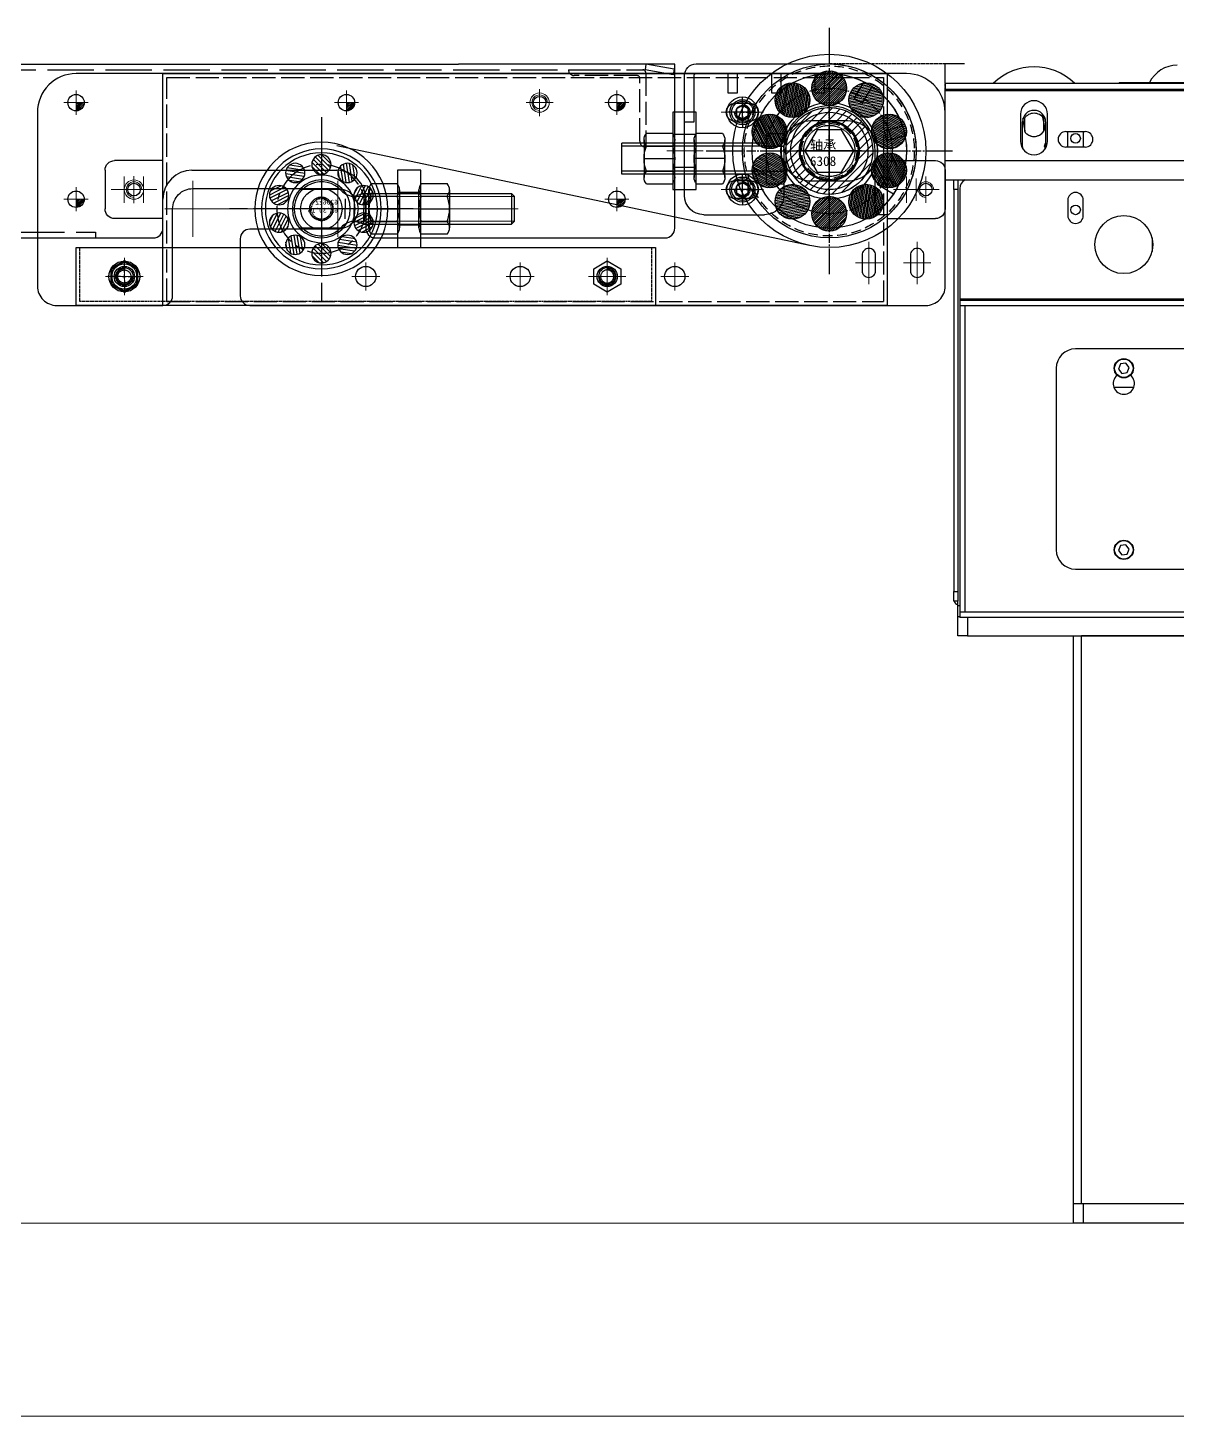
# Model space of a CAD drawing. Header units: millimetres. Extents: x 845401 to 948039, y 511594 to 550263.
# Drawn here: x 903160 to 903755, y 517561 to 518280 of the extents above; entities that cross this region are included whole.
import ezdxf

# ---------------------------------------------------------------- set-up
doc = ezdxf.new("R2010")
doc.units = ezdxf.units.MM
for name, pattern in [('ACAD_ISO02W100', [15, 12, -3]), ('CENTER', [0]), ('CENTER2', [28.575, 19.05, -3.175, 3.175, -3.175]), ('CENTERX2', [4, 2.5, -0.5, 0.5, -0.5]), ('DASHED', [0.75, 0.5, -0.25]), ('DASHED2', [0.375, 0.25, -0.125]), ('HIDDEN', [0.375, 0.25, -0.125])]:
    doc.linetypes.add(name, pattern=pattern)
for name, color, linetype in [('00', 7, 'Continuous'), ('1轮廓实线层', 7, 'Continuous'), ('21', 1, 'Continuous'), ('2细线层', 4, 'Continuous'), ('3中心线层', 1, 'CENTER'), ('CL', 7, 'Continuous'), ('虚线', 4, 'ACAD_ISO02W100')]:
    doc.layers.add(name, color=color, linetype=linetype)
for name, color, linetype, lineweight in [('A-剖-0.10mm.......SECT-L01', 255, 'Continuous', 18), ('中心线', 1, 'CENTER', 9), ('剖面线', 6, 'Continuous', 15), ('粗实线', 7, 'Continuous', 30), ('细实线', 2, 'Continuous', 18)]:
    doc.layers.add(name, color=color, linetype=linetype, lineweight=lineweight)

# ---------------------------------------------------------------- blocks, each defined once
blk = doc.blocks.new('A$C2ACC7D0F')
at = {"color": 4, "linetype": 'Continuous', "lineweight": -3}
for p in [(10.04, 600), (0, 590)]:
    blk.add_line(p, (0, 600), dxfattribs=at)
at = {"color": 7, "linetype": 'Continuous', "lineweight": 25}
for p, q in [((0, 590), (1200, 590)), ((0, 590), (0, 587)), ((90, 590.4), (90, 590)), ((90, 590.4), (95.63, 590.4)), ((95.63, 590.4), (285, 590.4)), ((0, 587), (1200, 587)), ((0, 586.26), (0, 587)), ((0, 586.26), (1200, 586.26)), ((0, 550), (0, 586.26)), ((39, 574), (39, 560)), ((40, 558), (40, 570)), ((41.59, 564.43), (40.28, 571.83)), ((41, 571.82), (41, 565.18)), ((50.09, 574.39), (51.54, 566.19)), ((51, 565.18), (51, 571.82)), ((52, 570), (52, 558)), ((53, 560), (53, 574)), ((62.5, 565), (72.5, 565)), ((63.5, 557), (63.5, 565)), ((71.5, 565), (71.5, 557)), ((72.5, 557), (62.5, 557)), ((0, 550), (1200, 550)), ((0, 540), (0, 550)), ((0, 540), (1200, 540)), ((4.5, 535), (4.5, 540)), ((6.5, 540), (6.5, 535)), ((6.5, 535), (4.5, 535)), ((4.5, 535), (4.5, 327)), ((6.5, 535), (6.5, 327)), ((7.5, 535.5), (7.5, 478.24)), ((63.5, 529.5), (63.5, 521.5)), ((71.5, 521.5), (71.5, 529.5)), ((107.09, 510), (107.09, 503.01)), ((1192.5, 478.24), (7.5, 478.24)), ((7.5, 478.24), (7.5, 477.5)), ((1192.5, 477.5), (7.5, 477.5)), ((7.5, 477.5), (7.5, 474.76)), ((7.5, 474.76), (7.5, 316.24)), ((10.24, 474.76), (7.5, 474.76)), ((1189.76, 474.76), (10.24, 474.76)), ((10.24, 474.76), (10.24, 316.24)), ((517.5, 452.5), (67.5, 452.5)), ((57.5, 442.5), (57.5, 348.5)), ((89, 438.93), (89, 438.74)), ((90.73, 444.74), (89.67, 442.09)), ((89.67, 442.09), (91.44, 439.84)), ((93.56, 445.16), (90.73, 444.74)), ((91.44, 439.84), (94.27, 440.26)), ((95.33, 442.91), (93.56, 445.16)), ((94.27, 440.26), (95.33, 442.91)), ((96, 438.74), (96, 438.93)), ((97.62, 432.5), (87.38, 432.5)), ((90.73, 350.74), (89.67, 348.09)), ((89.67, 348.09), (91.44, 345.84)), ((93.56, 351.16), (90.73, 350.74)), ((91.44, 345.84), (94.27, 346.26)), ((95.33, 348.91), (93.56, 351.16)), ((94.27, 346.26), (95.33, 348.91)), ((67.5, 338.5), (517.5, 338.5)), ((4.5, 327), (6.5, 327)), ((4.5, 322), (4.5, 327)), ((6.5, 327), (6.5, 322)), ((6.5, 322), (4.5, 322)), ((6.5, 319.74), (6.5, 322)), ((6.5, 314), (6.5, 319.74)), ((6.5, 319.74), (7.5, 319.74)), ((6.5, 304), (6.5, 314)), ((6.5, 314), (6.82, 314)), ((6.82, 314), (7.5, 314)), ((7.5, 316.24), (7.5, 313.5)), ((10.24, 316.24), (7.5, 316.24)), ((1192.5, 313.5), (7.5, 313.5)), ((1189.76, 316.24), (10.24, 316.24)), ((11.5, 304), (6.5, 304)), ((11.5, 304), (201.5, 304)), ((66.5, 10), (66.5, 304)), ((70.5, 10), (70.5, 304)), ((142.5, 304), (70.5, 304)), ((70.5, 10), (66.5, 10)), ((66.5, 0), (66.5, 10)), ((142.5, 10), (70.5, 10)), ((71.5, 10), (71.5, 0)), ((141.5, 10), (71.5, 10)), ((71.5, 0), (66.5, 0)), ((141.5, 0), (71.5, 0))]:
    blk.add_line(p, q, dxfattribs=at)
at = {"color": 8, "linetype": 'Continuous', "lineweight": 25}
blk.add_line((11.5, 313.5), (11.5, 304), dxfattribs=at)
at = {"color": 7, "linetype": 'Continuous', "lineweight": 25}
for points in [[(40.44, 555.75), (40.2, 556.45), (40, 558)], [(51.5, 557.5), (51.69, 558.46), (52, 559)], [(51.77, 556.36), (51.69, 556.54), (51.5, 557.5)], [(52, 558), (51.8, 556.45), (51.56, 555.75)]]:
    blk.add_lwpolyline(points, dxfattribs=at)
for centre, radius in [((67.5, 561.5), 2.5), ((67.5, 524.5), 2.5), ((92.5, 506.5), 15), ((92.5, 442.5), 5), ((92.5, 442.5), 4.75), ((92.5, 348.5), 5), ((92.5, 348.5), 4.75)]:
    blk.add_circle(centre, radius, dxfattribs=at)
for centre, radius, start, end in [((46, 568.5), 30, 45.77992, 134.22008), ((120.38, 583), 16.4, 90.78133, 153.18257), ((46, 574), 7, 0, 180), ((46, 570), 6, 0, 180), ((46, 568.5), 6, 33.5573, 146.4427), ((46, 568.5), 6, 213.5573, 326.4427), ((46, 568.5), 6, 222.6835, 337.31651), ((62.5, 561), 4, 90, 270), ((72.5, 561), 4, 270, 90), ((46, 560), 7, 180, 0), ((12.5, 535.5), 5, 115.84196, 180), ((67.5, 529.5), 4, 0, 180), ((67.5, 521.5), 4, 180, 0), ((67.5, 442.5), 10, 90, 180), ((92.5, 434.5), 5.5, 129.52121, 50.47879), ((67.5, 348.5), 10, 180, 270), ((7.24, 322.74), 2.74, 195.61464, 254.38535)]:
    blk.add_arc(centre, radius, start, end, dxfattribs=at)
blk = doc.blocks.new('A$C040F782D12')
for p, q in [((862828.36, -655715.14), (862866.86, -655715.14)), ((862828.36, -655715.14), (862828.36, -655715.14)), ((862868.36, -655716.64), (862868.36, -655755.14)), ((862863.86, -655718.14), (862831.36, -655718.14)), ((862865.36, -655752.14), (862865.36, -655719.64)), ((862868.36, -655755.14), (862868.36, -655755.14))]:
    blk.add_line(p, q)
for centre, radius, start, end in [((862831.36, -655715.14), 3, 180, 270), ((862866.86, -655716.64), 1.5, 0, 90), ((862863.86, -655719.64), 1.5, 0, 90), ((862868.36, -655752.14), 3, 180, 270)]:
    blk.add_arc(centre, radius, start, end)
blk = doc.blocks.new('A$C433C1705')
at = {"layer": '虚线', "ltscale": 5}
blk.add_blockref('A$C040F782D12', (-862828.36, 655755.14), dxfattribs=at)
blk = doc.blocks.new('G$C93B904BA')
at = {"color": 1, "linetype": 'CENTER', "lineweight": -2, "ltscale": 3}
for p, q in [((-7, 0), (7, 0)), ((0, 7), (0, -7))]:
    blk.add_line(p, q, dxfattribs=at)
at = {"color": 0, "linetype": 'ByBlock', "lineweight": -2}
blk.add_circle((0, 0), 5, dxfattribs=at)
blk = doc.blocks.new('G$C56B2856F')
at = {"linetype": 'ByBlock', "lineweight": -2}
h = blk.add_hatch(dxfattribs=at)
h.set_pattern_fill('ANSI31', color=0, scale=0.2, style=0)
h.set_pattern_definition([(45, (-3782.49265, -49905.5814), (-0.449012806, 0.449012806), [])])
h.paths.add_polyline_path([(4.25, 0), (0, 0), (0, -4.25, 0.414214)])
at = {"color": 1, "linetype": 'CENTER', "lineweight": -2, "ltscale": 3}
for p, q in [((-6.25, 0), (6.25, 0)), ((0, 6.25), (0, -6.25))]:
    blk.add_line(p, q, dxfattribs=at)
at = {"color": 0, "linetype": 'ByBlock', "lineweight": -2}
blk.add_circle((0, 0), 4.25, dxfattribs=at)
blk = doc.blocks.new('A$C4dfa2c86')
at = {"layer": '粗实线'}
for p, q in [((0, 95.23), (1938, 95.23)), ((2050, 95.23), (1938, 95.23)), ((2050, 10.23), (2050, 95.23)), ((1800, 40.23), (1875, 40.23)), ((1785, 10.23), (1785, 25.23)), ((1890, 25.23), (1890, 10.23)), ((550, 5.23), (1780, 5.23)), ((1895, 5.23), (2045, 5.23))]:
    blk.add_line(p, q, dxfattribs=at)
for centre, radius, start, end in [((1800, 25.23), 15, 90, 180), ((1875, 25.23), 15, 0, 90), ((1780, 10.23), 5, 270, 0), ((1895, 10.23), 5, 180, 270), ((2045, 10.23), 5, 270, 0)]:
    blk.add_arc(centre, radius, start, end, dxfattribs=at)
at = {"layer": '虚线', "ltscale": 2}
for p, q in [((2035, 95.23), (2034.74, 92.23)), ((2049.77, 92.63), (2035, 95.23)), ((15.26, 92.23), (2034.74, 92.23)), ((2049.25, 89.67), (2034.74, 92.23)), ((2049.77, 92.63), (2049.25, 89.67)), ((660, 8.23), (1750, 8.23)), ((1750, 8.23), (1750, 5.23))]:
    blk.add_line(p, q, dxfattribs=at)
at = {"color": 0, "linetype": 'ByBlock', "lineweight": -2}
for name, p in [('G$C56B2856F', (1740, 75.23)), ('G$C56B2856F', (1880, 75.23)), ('G$C93B904BA', (1980, 75.23)), ('G$C56B2856F', (2020, 75.23)), ('G$C93B904BA', (1770, 30.23)), ('G$C56B2856F', (1740, 25.23)), ('G$C56B2856F', (2020, 25.23))]:
    blk.add_blockref(name, p, dxfattribs=at)
at = {"layer": '虚线', "ltscale": 2}
blk.add_blockref('A$C433C1705', (1994.98, 52.23), dxfattribs=at)
blk = doc.blocks.new('M8LMDS')
at = {"layer": '中心线', "ltscale": 2.5}
for p, q in [((0, 9.69), (0, -9.69)), ((-9.69, 0), (9.69, 0))]:
    blk.add_line(p, q, dxfattribs=at)
at = {"layer": '虚线', "color": 2}
blk.add_lwpolyline([(-4.04, 7), (-8.08, 0), (-4.04, -7), (4.04, -7), (8.08, 0), (4.04, 7)], close=True, dxfattribs=at)
at = {"layer": '虚线', "color": 2, "ltscale": 10}
blk.add_circle((0, 0), 3.4, dxfattribs=at)
blk.add_arc((0, 0), 4, 0, 270, dxfattribs=at)
blk = doc.blocks.new('G$C99142C59')
at = {"layer": '中心线', "color": 1, "linetype": 'CENTER2', "ltscale": 5}
for p, q in [((0, -8), (0, 8)), ((-8, 0), (8, 0))]:
    blk.add_line(p, q, dxfattribs=at)
at = {"layer": '粗实线'}
blk.add_circle((0, 0), 4.5, dxfattribs=at)
blk.add_blockref('M8LMDS', (0, 0))
blk = doc.blocks.new('G$CC7797B18')
at = {"color": 0, "linetype": 'ByBlock', "lineweight": -2, "xscale": -1, "rotation": 270}
blk.add_blockref('G$C99142C59', (0, 0), dxfattribs=at)
blk = doc.blocks.new('A$C38D108FB')
at = {"layer": '粗实线'}
blk.add_lwpolyline([(0, 325), (30, 325), (30, 25), (0, 25)], close=True, dxfattribs=at)
at = {"layer": '虚线', "linetype": 'DASHED'}
blk.add_lwpolyline([(0, 323), (28, 323), (28, 27), (0, 27)], dxfattribs=at)
at = {"color": 0, "linetype": 'ByBlock', "lineweight": -2, "rotation": 90}
blk.add_blockref('G$CC7797B18', (15, 300), dxfattribs=at)
at = {"color": 0, "linetype": 'ByBlock', "lineweight": -2, "xscale": -1, "rotation": 90}
blk.add_blockref('G$CC7797B18', (15, 50), dxfattribs=at)
blk = doc.blocks.new('6206zzswe')
h = blk.add_hatch()
h.set_pattern_fill('ANSI31', color=2, scale=0.5, style=0)
h.set_pattern_definition([(45, (-1715.575, -2668.3415), (-1.122532, 1.122532), [])])
h.paths.add_polyline_path([(5, 18.24, -1), (-5, 18.24, -1)])
h = blk.add_hatch()
h.set_pattern_fill('ANSI31', color=2, scale=0.5, angle=36, style=0)
h.set_pattern_definition([(81, (177.6857, -3168.0321), (-1.56795524, 0.2483397), [])])
h.paths.add_polyline_path([(-8.52, 13.85, 1), (-18.52, 13.85, 1)])
h = blk.add_hatch()
h.set_pattern_fill('ANSI31', color=2, scale=0.5, angle=-36, style=0)
h.set_pattern_definition([(9, (-2953.5444, -1151.2526), (-0.2483397, 1.56795524), [])])
h.paths.add_polyline_path([(18.52, 13.85, 1), (8.52, 13.85, 1)])
h = blk.add_hatch()
h.set_pattern_fill('ANSI31', color=2, scale=0.5, angle=72, style=0)
h.set_pattern_definition([(117, (2003.0765, -2459.4595), (-1.41447286, -0.7207099), [])])
h.paths.add_polyline_path([(-16.87, 2.35, 1), (-26.87, 2.35, 1)])
h = blk.add_hatch()
h.set_pattern_fill('ANSI31', color=2, scale=0.5, angle=-72, style=0)
h.set_pattern_definition([(333, (-3063.3602, 803.7582), (0.7207099, 1.41447286), [])])
h.paths.add_polyline_path([(26.87, 2.35, 1), (16.87, 2.35, 1)])
h = blk.add_hatch()
h.set_pattern_fill('ANSI31', color=2, scale=0.5, angle=108, style=0)
h.set_pattern_definition([(153, (3063.3602, -813.2744), (-0.7207099, -1.41447286), [])])
h.paths.add_polyline_path([(-16.87, -11.87, 1), (-26.87, -11.87, 1)])
h = blk.add_hatch()
h.set_pattern_fill('ANSI31', color=2, scale=0.5, angle=-108, style=0)
h.set_pattern_definition([(297, (-2003.0765, 2449.9433), (1.41447286, 0.7207099), [])])
h.paths.add_polyline_path([(26.87, -11.87, 1), (16.87, -11.87, 1)])
h = blk.add_hatch()
h.set_pattern_fill('ANSI31', color=2, scale=0.5, angle=144, style=0)
h.set_pattern_definition([(189, (2953.5444, 1141.7364), (0.2483397, -1.56795524), [])])
h.paths.add_polyline_path([(-8.52, -23.37, 1), (-18.52, -23.37, 1)])
h = blk.add_hatch()
h.set_pattern_fill('ANSI31', color=2, scale=0.5, angle=-144, style=0)
h.set_pattern_definition([(261, (-177.6857, 3158.5158), (1.56795524, -0.2483397), [])])
h.paths.add_polyline_path([(18.52, -23.37, 1), (8.52, -23.37, 1)])
h = blk.add_hatch()
h.set_pattern_fill('ANSI31', color=2, scale=0.5, angle=180, style=0)
h.set_pattern_definition([(225, (1715.575, 2658.8253), (1.122532, -1.122532), [])])
h.paths.add_polyline_path([(5, -27.76, 1), (-5, -27.76, 1)])
at = {"color": 1, "linetype": 'CENTER2'}
for p, q in [((0, 30.24), (0, -39.76)), ((-35, -4.76), (35, -4.76))]:
    blk.add_line(p, q, dxfattribs=at)
at = {"color": 2}
for centre, radius in [((0, -4.76), 31), ((0, 18.24), 5), ((-13.52, 13.85), 5), ((13.52, 13.85), 5), ((-21.87, 2.35), 5), ((0, -4.76), 15), ((21.87, 2.35), 5), ((-21.87, -11.87), 5), ((21.87, -11.87), 5), ((-13.52, -23.37), 5), ((13.52, -23.37), 5), ((0, -27.76), 5)]:
    blk.add_circle(centre, radius, dxfattribs=at)
at = {"color": 1, "linetype": 'CENTER2'}
blk.add_circle((0, -4.76), 23, dxfattribs=at)
at = {"insert": (-8.63, 0), "char_height": 2.5, "width": 24.3305, "attachment_point": 1}
blk.add_mtext('6206zz\\P62*30*16', dxfattribs=at)
blk = doc.blocks.new('GZSF2199')
at = {"color": 1, "linetype": 'CENTER2'}
for p, q in [((19.31, 30.09), (19.31, -64.91)), ((-28.19, -17.41), (66.81, -17.41))]:
    blk.add_line(p, q, dxfattribs=at)
for p, q in [((8.13, -7.41), (30.49, -7.41)), ((8.13, -27.41), (30.49, -27.41))]:
    blk.add_line(p, q)
for radius in [34.5, 29, 15]:
    blk.add_circle((19.31, -17.41), radius)
at = {"color": 0}
for radius in [31, 17.5]:
    blk.add_circle((19.31, -17.41), radius, dxfattribs=at)
at = {"color": 4, "linetype": 'DASHED'}
for radius in [6, 5.25]:
    blk.add_circle((19.31, -17.41), radius, dxfattribs=at)
blk.add_blockref('6206zzswe', (19.31, -12.65))
blk = doc.blocks.new('6308zza')
h = blk.add_hatch()
h.set_pattern_fill('ANSI31', color=2, scale=0.25, style=0)
h.set_pattern_definition([(45, (-1872.5048, -2641.3872), (-0.561266, 0.561266), [])])
h.paths.add_polyline_path([(9, 32.5, 1), (-9, 32.5, 1)])
h = blk.add_hatch()
h.set_pattern_fill('ANSI31', color=2, scale=0.25, angle=36, style=0)
h.set_pattern_definition([(81, (37.6802, -3237.5578), (-0.78397762, 0.12416986), [])])
h.paths.add_polyline_path([(-28.1, 26.29, 1), (-10.1, 26.29, 1)])
h = blk.add_hatch()
h.set_pattern_fill('ANSI31', color=2, scale=0.25, angle=-36, style=0)
h.set_pattern_definition([(9, (-3067.45665, -1036.2964), (-0.12416986, 0.78397762), [])])
h.paths.add_polyline_path([(10.1, 26.29, 1), (28.1, 26.29, 1)])
h = blk.add_hatch()
h.set_pattern_fill('ANSI31', color=2, scale=0.25, angle=72, style=0)
h.set_pattern_definition([(117, (1933.4727, -2597.09144), (-0.70723643, -0.36035496), [])])
h.paths.add_polyline_path([(-39.91, 10.04, 1), (-21.91, 10.04, 1)])
h = blk.add_hatch()
h.set_pattern_fill('ANSI31', color=2, scale=0.25, angle=-72, style=0)
h.set_pattern_definition([(333, (-3090.7443, 964.6244), (0.36035496, 0.70723643), [])])
h.paths.add_polyline_path([(39.91, 10.04, 1), (21.91, 10.04, 1)])
h = blk.add_hatch()
h.set_pattern_fill('ANSI31', color=2, scale=0.25, angle=108, style=0)
h.set_pattern_definition([(153, (3090.7443, -964.6244), (-0.36035496, -0.70723643), [])])
h.paths.add_polyline_path([(-39.91, -10.04, 1), (-21.91, -10.04, 1)])
h = blk.add_hatch()
h.set_pattern_fill('ANSI31', color=2, scale=0.25, angle=-108, style=0)
h.set_pattern_definition([(297, (-1933.4727, 2597.09144), (0.70723643, 0.36035496), [])])
h.paths.add_polyline_path([(39.91, -10.04, 1), (21.91, -10.04, 1)])
h = blk.add_hatch()
h.set_pattern_fill('ANSI31', color=2, scale=0.25, angle=144, style=0)
h.set_pattern_definition([(189, (3067.45665, 1036.2964), (0.12416986, -0.78397762), [])])
h.paths.add_polyline_path([(-10.1, -26.29, 1), (-28.1, -26.29, 1)])
h = blk.add_hatch()
h.set_pattern_fill('ANSI31', color=2, scale=0.25, angle=-144, style=0)
h.set_pattern_definition([(261, (-37.6802, 3237.5578), (0.78397762, -0.12416986), [])])
h.paths.add_polyline_path([(28.1, -26.29, 1), (10.1, -26.29, 1)])
h = blk.add_hatch()
h.set_pattern_fill('ANSI31', color=2, scale=0.25, angle=180, style=0)
h.set_pattern_definition([(225, (1872.5048, 2641.3872), (0.561266, -0.561266), [])])
h.paths.add_polyline_path([(9, -32.5, 1), (-9, -32.5, 1)])
at = {"color": 1, "linetype": 'CENTER2', "ltscale": 0.25}
for p, q in [((0, 50), (0, -50)), ((-50, 0), (50, 0))]:
    blk.add_line(p, q, dxfattribs=at)
at = {"color": 2}
for centre, radius in [((0, 0), 45), ((0, 0), 40), ((0, 32.5), 9), ((-19.1, 26.29), 9), ((19.1, 26.29), 9), ((0, 0), 25), ((-30.91, 10.04), 9), ((0, 0), 20), ((30.91, 10.04), 9), ((-30.91, -10.04), 9), ((30.91, -10.04), 9), ((-19.1, -26.29), 9), ((19.1, -26.29), 9), ((0, -32.5), 9)]:
    blk.add_circle(centre, radius, dxfattribs=at)
at = {"color": 1, "linetype": 'CENTER2', "ltscale": 0.25}
blk.add_circle((0, 0), 32.5, dxfattribs=at)
at = {"color": 3, "insert": (-10.02, 5.53), "char_height": 5, "width": 23.1038, "attachment_point": 1}
blk.add_mtext('{\\fSimSun|b0|i0|c134|p54;轴承}6308', dxfattribs=at)
blk = doc.blocks.new('ztt2015-05-20e')
at = {"layer": '剖面线'}
h = blk.add_hatch(dxfattribs=at)
h.set_pattern_fill('ANSI31', color=256, scale=25, style=0)
h.set_pattern_definition([(45, (-811205.8484, 604385.6305), (-2.209708691, 2.209708691), [])])
h.paths.add_polyline_path([(-7, 15.5), (-7, 22.5, 0.414214), (-29.5, 0), (-22.5, 0, -0.414214)])
h.paths.add_polyline_path([(-7, 22.5), (-7, 15.5, -0.414214), (8.5, 0), (15.5, 0, 0.414214)])
h.paths.add_polyline_path([(15.5, 0), (8.5, 0, -0.414214), (-7, -15.5), (-7, -22.5, 0.414214)])
h.paths.add_polyline_path([(-22.5, 0), (-29.5, 0, 0.414214), (-7, -22.5), (-7, -15.5, -0.414214)])
at = {"layer": '中心线'}
for p, q in [((-7, 28), (-7, -28)), ((-35, 0), (21, 0))]:
    blk.add_line(p, q, dxfattribs=at)
at = {"layer": '粗实线', "color": 0}
for radius in [22.5, 15.5]:
    blk.add_circle((-7, 0), radius, dxfattribs=at)
blk = doc.blocks.new('A$C20566805')
at = {"color": 1, "linetype": 'CENTERX2'}
for p, q in [((26, 0), (26, 52)), ((0, 26), (52, 26))]:
    blk.add_line(p, q, dxfattribs=at)
at = {"color": 0}
blk.add_lwpolyline([(19.65, 37), (13.3, 26), (19.65, 15), (32.35, 15), (38.7, 26), (32.35, 37)], close=True, dxfattribs=at)
for radius in [22.5, 15]:
    blk.add_circle((26, 26), radius, dxfattribs=at)
at = {"color": 4, "linetype": 'DASHED2'}
blk.add_circle((26, 26), 13.25, dxfattribs=at)
blk = doc.blocks.new('gzsf1234-0o9u')
at = {"color": 1, "linetype": 'CENTER2'}
for p, q in [((11.89, 46.73), (11.89, -80.78)), ((11.89, 0.48), (11.89, -34.52)), ((-51.86, -17.02), (75.65, -17.02)), ((-8.61, -17.02), (32.39, -17.02))]:
    blk.add_line(p, q, dxfattribs=at)
for radius in [50, 20]:
    blk.add_circle((11.89, -17.02), radius)
at = {"color": 4, "linetype": 'HIDDEN', "ltscale": 20}
for radius in [44, 22.5, 15, 14.25]:
    blk.add_circle((11.89, -17.02), radius, dxfattribs=at)
blk.add_blockref('6308zza', (11.89, -17.02))
at = {"color": 0}
for name, p in [('ztt2015-05-20e', (18.89, -17.02)), ('A$C20566805', (-14.11, -43.02))]:
    blk.add_blockref(name, p, dxfattribs=at)
blk = doc.blocks.new('A$C18442082')
at = {"layer": '中心线', "ltscale": 4}
for p, q in [((5, 53.18), (5, 66.82)), ((15, 53.18), (15, 66.82)), ((15, 53.18), (15, 66.82)), ((410, 53.18), (410, 66.81)), ((420, 53.18), (420, 66.81)), ((420, 53.18), (420, 66.81)), ((-1.82, 60), (11.82, 60)), ((21.82, 60), (8.18, 60)), ((403.18, 60), (416.82, 60)), ((426.82, 60), (413.18, 60))]:
    blk.add_line(p, q, dxfattribs=at)
at = {"layer": '中心线', "ltscale": 0.25}
blk.add_line((10, 65.77), (10, 54.23), dxfattribs=at)
at = {"layer": '粗实线'}
for p, q in [((25, 75), (0, 75)), ((400, 75), (425, 75)), ((-5, 70), (-5, 50)), ((430, 70), (430, 50)), ((25, 45), (0, 45)), ((400, 45), (425, 45))]:
    blk.add_line(p, q, dxfattribs=at)
blk.add_lwpolyline([(380, 120), (45, 120), (25, 120), (25, 0), (400, 0), (400, 120)], close=True, dxfattribs=at)
for centre, start, end in [((0, 70), 90, 180), ((425, 70), 0, 90), ((0, 50), 180, 270), ((425, 50), 270, 0)]:
    blk.add_arc(centre, 5, start, end, dxfattribs=at)
at = {"layer": '虚线'}
blk.add_line((398, 2), (27, 2), dxfattribs=at)
blk.add_lwpolyline([(398, 2), (398, 118), (368.76, 118), (46.24, 118), (27, 118), (27, 2)], dxfattribs=at)
blk = doc.blocks.new('A$C2647088C')
at = {"layer": '1轮廓实线层'}
for p, q in [((31, 20.4), (31.52, 20.4)), ((26.32, 8.8), (26.32, 14)), ((31, 7.6), (31, 14)), ((31, 7.6), (31.52, 7.6)), ((36, 6), (36, 14))]:
    blk.add_line(p, q, dxfattribs=at)
at = {"layer": '中心线'}
for p, q in [((14, 27.34), (14, 0.61)), ((3.63, 14), (115.93, 14))]:
    blk.add_line(p, q, dxfattribs=at)
at = {"layer": '粗实线'}
for p, q in [((36, 22), (31, 20.4)), ((36, 22), (112.4, 22)), ((36, 22), (36, 14)), ((112.4, 22), (114, 20.4)), ((112.4, 22), (112.4, 6)), ((26.32, 19.2), (26.32, 14)), ((31, 20.4), (31, 14)), ((114, 7.6), (114, 20.4)), ((36, 6), (31, 7.6)), ((112.4, 6), (114, 7.6)), ((36, 6), (112.4, 6))]:
    blk.add_line(p, q, dxfattribs=at)
for radius in [10.72, 6]:
    blk.add_circle((14, 14), radius, dxfattribs=at)
for centre, radius, start, end in [((14, 14), 14, 43.10468, 316.89532), ((31.52, 30.4), 10, 223.10467, 270), ((31.52, -2.4), 10, 90, 136.89533)]:
    blk.add_arc(centre, radius, start, end, dxfattribs=at)
at = {"layer": '细实线'}
for p, q in [((114, 20.4), (31, 20.4)), ((114, 7.6), (31, 7.6))]:
    blk.add_line(p, q, dxfattribs=at)
blk = doc.blocks.new('DSFGDFG')
for p, q in [((1135.47, 2994.2), (1135.47, 3013.83)), ((1136.67, 3017.1), (1150.18, 3017.1)), ((1151.37, 3013.83), (1151.37, 2994.2)), ((1136.67, 3010.56), (1150.18, 3010.56)), ((1136.67, 2997.47), (1150.18, 2997.47)), ((1150.18, 2990.93), (1136.67, 2990.93))]:
    blk.add_line(p, q)
for centre, radius, start, end in [((1140.56, 3013.83), 5.08, 139.9424, 220.0576), ((1146.29, 3013.83), 5.08, 319.9424, 40.0576), ((1154.02, 3004.02), 18.54, 159.34022, 200.65978), ((1132.83, 3004.02), 18.54, 339.34022, 20.65978), ((1140.56, 2994.2), 5.08, 139.9424, 220.0576), ((1146.29, 2994.2), 5.08, 319.9424, 40.0576)]:
    blk.add_arc(centre, radius, start, end)
at = {"layer": '3中心线层'}
blk.add_line((1135.47, 3004.02), (1151.37, 3004.02), dxfattribs=at)
blk = doc.blocks.new('*U1635')
for p, q in [((-15.9, -9.81), (-15.9, 9.81)), ((-14.71, 13.09), (-1.19, 13.09)), ((0, 9.81), (0, -9.81)), ((-14.71, 6.54), (-1.19, 6.54)), ((-14.71, -6.54), (-1.19, -6.54)), ((-1.19, -13.08), (-14.71, -13.08))]:
    blk.add_line(p, q)
for centre, radius, start, end in [((-10.82, 9.81), 5.08, 139.9424, 220.0576), ((-5.08, 9.81), 5.08, 319.9424, 40.0576), ((2.64, 0), 18.54, 159.34022, 200.65978), ((-18.54, 0), 18.54, 339.34022, 20.65978), ((-10.82, -9.81), 5.08, 139.9424, 220.0576), ((-5.08, -9.81), 5.08, 319.9424, 40.0576)]:
    blk.add_arc(centre, radius, start, end)
at = {"layer": '3中心线层'}
blk.add_line((-15.9, 0), (0, 0), dxfattribs=at)
blk = doc.blocks.new('*U1636')
for p, q in [((0, -9.81), (0, 9.81)), ((1.19, 13.08), (14.71, 13.08)), ((15.9, 9.81), (15.9, -9.81)), ((14.71, 6.54), (1.19, 6.54)), ((14.71, -6.54), (1.19, -6.54)), ((14.71, -13.09), (1.19, -13.09))]:
    blk.add_line(p, q)
for centre, radius, start, end in [((5.08, 9.81), 5.08, 139.9424, 220.0576), ((10.82, 9.81), 5.08, 319.9424, 40.0576), ((18.54, 0), 18.54, 159.34022, 200.65978), ((-2.64, 0), 18.54, 339.34022, 20.65978), ((5.08, -9.81), 5.08, 139.9424, 220.0576), ((10.82, -9.81), 5.08, 319.9424, 40.0576)]:
    blk.add_arc(centre, radius, start, end)
at = {"layer": '3中心线层'}
blk.add_line((15.9, 0), (0, 0), dxfattribs=at)
blk = doc.blocks.new('*U1637')
at = {"layer": '1轮廓实线层'}
for p, q in [((-10, 9.81), (-10, 0)), ((0, 13.08), (-8.5, 13.08)), ((0, -13.09), (0, 13.08)), ((0, 8), (75, 8)), ((0, -8), (0, 8)), ((75, -8), (75, 8)), ((-10, 0), (-10, -9.81)), ((0, 6.54), (-8.5, 6.54)), ((0, -6.54), (-8.5, -6.54)), ((0, -13.09), (-8.5, -13.09)), ((0, -8), (75, -8))]:
    blk.add_line(p, q, dxfattribs=at)
for centre, radius, start, end in [((-5.68, 9.81), 4.32, 130.73327, 229.26673), ((5.02, 0), 15.02, 154.17392, 205.82608), ((-5.68, -9.81), 4.32, 130.73327, 229.26673)]:
    blk.add_arc(centre, radius, start, end, dxfattribs=at)
at = {"layer": '2细线层'}
for p, q in [((0, 6.4), (75, 6.4)), ((0, -6.4), (75, -6.4))]:
    blk.add_line(p, q, dxfattribs=at)
blk = doc.blocks.new('A$C57506761')
at = {"color": 0, "linetype": 'ByBlock', "lineweight": -2}
for centre in [(45, 19), (170, 19), (250, 19), (295, 19), (330, 19)]:
    blk.add_circle(centre, 5.25, dxfattribs=at)
at = {"layer": '中心线'}
for p, q in [((25.76, 109), (14.23, 109)), ((20, 114.77), (20, 103.23)), ((165.76, 109), (154.23, 109)), ((160, 114.77), (160, 103.23)), ((265.76, 109), (254.23, 109)), ((260, 114.77), (260, 103.23)), ((305.76, 109), (294.23, 109)), ((300, 114.77), (300, 103.23)), ((365, 97), (365, 111)), ((376, 104), (354, 104)), ((410, 65.5), (410, 102.5)), ((344.77, 84), (325.82, 84)), ((438, 84), (382, 84)), ((20, 64.77), (20, 53.23)), ((50, 69.77), (50, 58.23)), ((80.5, 39.5), (80.5, 68.5)), ((155.5, 39.5), (155.5, 68.5)), ((300, 64.77), (300, 53.23)), ((365, 57), (365, 71)), ((460, 69.77), (460, 58.23)), ((25.76, 59), (14.23, 59)), ((55.76, 64), (44.23, 64)), ((305.76, 59), (294.23, 59)), ((376, 64), (354, 64)), ((465.76, 64), (454.23, 64)), ((170.5, 54), (65.89, 54)), ((67, 54), (171.61, 54)), ((202.27, 54), (183.32, 54)), ((430.5, 37), (430.5, 15)), ((455.5, 37), (455.5, 15)), ((45, 26.25), (45, 11.75)), ((170, 26.25), (170, 11.75)), ((250, 26.25), (250, 11.75)), ((295, 26.25), (295, 11.75)), ((330, 26.25), (330, 11.75)), ((437.5, 26), (423.5, 26)), ((462.5, 26), (448.5, 26)), ((52.25, 19), (37.75, 19)), ((177.25, 19), (162.75, 19)), ((257.25, 19), (242.75, 19)), ((302.25, 19), (287.75, 19)), ((337.25, 19), (322.75, 19))]:
    blk.add_line(p, q, dxfattribs=at)
at = {"layer": '粗实线'}
blk.add_lwpolyline([(70, 54, -0.414214), (80.5, 64.5), (155.5, 64.5, -0.414214), (166, 54, -0.414214), (155.5, 43.5), (110, 43.5, 0.414214), (105, 38.5), (105, 9, 0.414214), (110, 4), (460, 4, 0.414214), (470, 14), (470, 104, 0.414214), (450, 124), (20, 124, 0.414214), (0, 104), (0, 14, 0.414214), (10, 4), (65, 4, 0.414214), (70, 9), (70, 54)], format="xyb", dxfattribs=at)
for points in [[(361, 99.5), (369, 99.5, 0.414214), (373.5, 104, 0.414214), (369, 108.5), (361, 108.5, 0.414214), (356.5, 104, 0.414214)], [(419.5, 99.5), (400.5, 99.5, 0.414214), (385, 84, 0.414214), (400.5, 68.5), (419.5, 68.5, 0.414214), (435, 84, 0.414214)], [(361, 59.5), (369, 59.5, 0.414214), (373.5, 64, 0.414214), (369, 68.5), (361, 68.5, 0.414214), (356.5, 64, 0.414214)], [(434, 22), (434, 30, 0.414214), (430.5, 33.5), (430.5, 33.5, 0.414214), (427, 30), (427, 22, 0.414214), (430.5, 18.5), (430.5, 18.5, 0.414214)], [(459, 22), (459, 30, 0.414214), (455.5, 33.5), (455.5, 33.5, 0.414214), (452, 30), (452, 22, 0.414214), (455.5, 18.5), (455.5, 18.5, 0.414214)]]:
    blk.add_lwpolyline(points, format="xyb", close=True, dxfattribs=at)
for points in [[(341, 104), (329, 104), (329, 64), (341, 64)], [(198.5, 74), (186.5, 74), (186.5, 34), (198.5, 34)]]:
    blk.add_lwpolyline(points, close=True, dxfattribs=at)
for centre, radius in [((20, 109), 4.25), ((160, 109), 4.25), ((260, 109), 3.25), ((300, 109), 4.25), ((50, 64), 3.25), ((460, 64), 3.25), ((20, 59), 4.25), ((300, 59), 4.25)]:
    blk.add_circle(centre, radius, dxfattribs=at)
at = {"layer": '细实线'}
for centre in [(260, 109), (50, 64), (460, 64)]:
    blk.add_arc(centre, 4, 0, 270, dxfattribs=at)
at = {"layer": '虚线'}
for p, q in [((341, 92.5), (329, 92.5)), ((341, 75.5), (329, 75.5)), ((198.5, 62.5), (186.5, 62.5)), ((198.5, 45.5), (186.5, 45.5))]:
    blk.add_line(p, q, dxfattribs=at)
blk = doc.blocks.new('DFGFREWRE3445')
at = {"color": 0, "linetype": 'ByBlock', "lineweight": -2}
blk.add_blockref('A$C57506761', (0, -64), dxfattribs=at)
blk = doc.blocks.new('护套')
for p, q in [((-23.5, 0), (-23.5, -33)), ((23.5, 0), (23.5, -23))]:
    blk.add_line(p, q)
blk.add_arc((0, 0), 23.5, 0, 180)
at = {"layer": '00', "ltscale": 0.08}
for centre in [(45, 20), (45, -20)]:
    blk.add_circle(centre, 3.5, dxfattribs=at)
at = {"layer": '00', "color": 4, "ltscale": 0.08}
for centre in [(45, 20), (45, -20)]:
    blk.add_arc(centre, 4, 90, 0, dxfattribs=at)
at = {"layer": '1轮廓实线层'}
for p, q in [((69, 45), (0, 45)), ((75, -23), (75, 39)), ((65, -33), (33.5, -33))]:
    blk.add_line(p, q, dxfattribs=at)
blk.add_lwpolyline([(75, 15), (70, 15), (70, 39, 0.414214), (69, 40), (0, 40, 0.72668), (-23.5, -32.37, 0.72668)], format="xyb", dxfattribs=at)
for centre, radius, start, end in [((0, 0), 45, 90, 227.16657), ((69, 39), 6, 0, 90), ((33.5, -23), 10, 180, 270), ((65, -23), 10, 270, 0)]:
    blk.add_arc(centre, radius, start, end, dxfattribs=at)
at = {"layer": '3中心线层'}
for p, q in [((45, 14), (45, 26)), ((0, 16.74), (0, -16.74)), ((38.37, 20), (51.63, 20)), ((-16.74, 0), (16.74, 0)), ((45, -26), (45, -14)), ((38.37, -20), (51.63, -20))]:
    blk.add_line(p, q, dxfattribs=at)
at = {"layer": 'CL', "ltscale": 0.08}
blk.add_line((-30.59, -33), (-23.5, -33), dxfattribs=at)
for points in [[(7.5, 40), (7.5, 30), (2.5, 30), (2.5, 40)], [(30, 40), (30, 30), (25, 30), (25, 40)], [(52.5, 40), (52.5, 30), (47.5, 30), (47.5, 40)], [(-17.8, 35.82), (-12.83, 27.23), (-17.17, 24.73), (-22.13, 33.32)], [(-37.91, 12.75), (-28.33, 10.18), (-29.62, 5.35), (-39.21, 7.92)], [(-35.82, -17.8), (-27.23, -12.83), (-24.73, -17.17), (-33.32, -22.13)]]:
    blk.add_lwpolyline(points, dxfattribs=at)
blk = doc.blocks.new('OHM08')
at = {"layer": '21', "linetype": 'Continuous'}
for p, q in [((0, 2), (0, 7.5)), ((-2, 0), (-7.5, 0)), ((-1, 0), (1, 0)), ((0, -1), (0, 1)), ((2, 0), (7.5, 0)), ((0, -2), (0, -7.5))]:
    blk.add_line(p, q, dxfattribs=at)
blk.add_lwpolyline([(3, 1.73), (0, 3.46), (-3, 1.73), (-3, -1.73), (0, -3.46), (3, -1.73)], close=True, dxfattribs=at)
for radius in [6.5, 5.63]:
    blk.add_circle((0, 0), radius, dxfattribs=at)
blk = doc.blocks.new('A$C31E67C0F')
at = {"layer": '21', "linetype": 'Continuous'}
blk.add_circle((8, 8), 8, dxfattribs=at)
at = {"linetype": 'Continuous'}
blk.add_blockref('OHM08', (8, 8), dxfattribs=at)
blk = doc.blocks.new('OBM08')
at = {"layer": '21', "linetype": 'Continuous'}
for p, q in [((0, 2), (0, 8.51)), ((-2, 0), (-8.51, 0)), ((-1, 0), (1, 0)), ((0, -1), (0, 1)), ((2, 0), (8.51, 0)), ((0, -2), (0, -8.51))]:
    blk.add_line(p, q, dxfattribs=at)
blk.add_lwpolyline([(6.5, 3.75), (0, 7.51), (-6.5, 3.75), (-6.5, -3.75), (0, -7.51), (6.5, -3.75)], close=True, dxfattribs=at)
blk.add_circle((0, 0), 6.5, dxfattribs=at)
blk = doc.blocks.new('A$C3BFB7E3F')
at = {"layer": '21', "linetype": 'Continuous'}
blk.add_circle((8.51, 8.51), 8, dxfattribs=at)
at = {"linetype": 'Continuous'}
blk.add_blockref('OBM08', (8.51, 8.51), dxfattribs=at)
blk = doc.blocks.new('G$C0267728A')
at = {"color": 1, "linetype": 'ByBlock', "lineweight": -2}
blk.add_line((74.07, 31.08), (318.81, 82.67), dxfattribs=at)
at = {"color": 4, "linetype": 'DASHED', "lineweight": -2}
blk.add_lwpolyline([(3.75, 100), (3.75, 125), (63.75, 125)], dxfattribs=at)
at = {"xscale": -1}
for name, p in [('gzsf1234-0o9u', (75.65, 97.02)), ('DSFGDFG', (1411.73, -2954.02)), ('DSFGDFG', (1437.63, -2954.02))]:
    blk.add_blockref(name, p, dxfattribs=at)
for name, p in [('护套', (63.75, 80)), ('GZSF2199', (307.44, 67.41))]:
    blk.add_blockref(name, p)
at = {"color": 0, "linetype": 'ByBlock', "lineweight": -2, "xscale": -1}
blk.add_blockref('A$C57506761', (473.75, -4), dxfattribs=at)
at = {"layer": '1轮廓实线层'}
for name, p in [('*U1637', (96.19, 76)), ('*U1635', (133.75, 76)), ('*U1636', (143.75, 76))]:
    blk.add_blockref(name, p, dxfattribs=at)
at = {"layer": '1轮廓实线层', "xscale": -1}
blk.add_blockref('A$C2647088C', (340.75, 36), dxfattribs=at)
at = {"layer": '21', "linetype": 'Continuous', "xscale": -1}
for name, p in [('A$C31E67C0F', (116.75, 92)), ('A$C31E67C0F', (116.75, 52)), ('A$C3BFB7E3F', (437.26, 6.49))]:
    blk.add_blockref(name, p, dxfattribs=at)
at = {"layer": '粗实线', "xscale": -1}
blk.add_blockref('DFGFREWRE3445', (473.75, 60), dxfattribs=at)
at = {"layer": '粗实线'}
blk.add_blockref('A$C18442082', (8.76, 0), dxfattribs=at)

msp = doc.modelspace()

# ---------------------------------------------------------------- linework, layer by layer
at = {"layer": 'A-剖-0.10mm.......SECT-L01', "color": 5}
msp.add_lwpolyline([(928061.12, 517560.93), (897418.25, 517560.93), (897418.25, 517660.93), (928061.12, 517660.93)], close=True, dxfattribs=at)

# ---------------------------------------------------------------- block references
at = {"extrusion": (0, 0, -1), "zscale": -1}
msp.add_blockref('G$C0267728A', (-903639.1, 518135.92, -25.38), dxfattribs=at)
at = {"color": 6}
msp.add_blockref('A$C2ACC7D0F', (903635.35, 517660.92, 25.38), dxfattribs=at)
at = {"color": 0, "linetype": 'ByBlock', "lineweight": -2, "rotation": 270}
msp.add_blockref('A$C38D108FB', (903160.35, 518165.92, 25.38), dxfattribs=at)
at = {"layer": 'A-剖-0.10mm.......SECT-L01'}
msp.add_blockref('A$C4dfa2c86', (901445.34, 518165.68, 25.38), dxfattribs=at)

doc.saveas('drawing.dxf')
